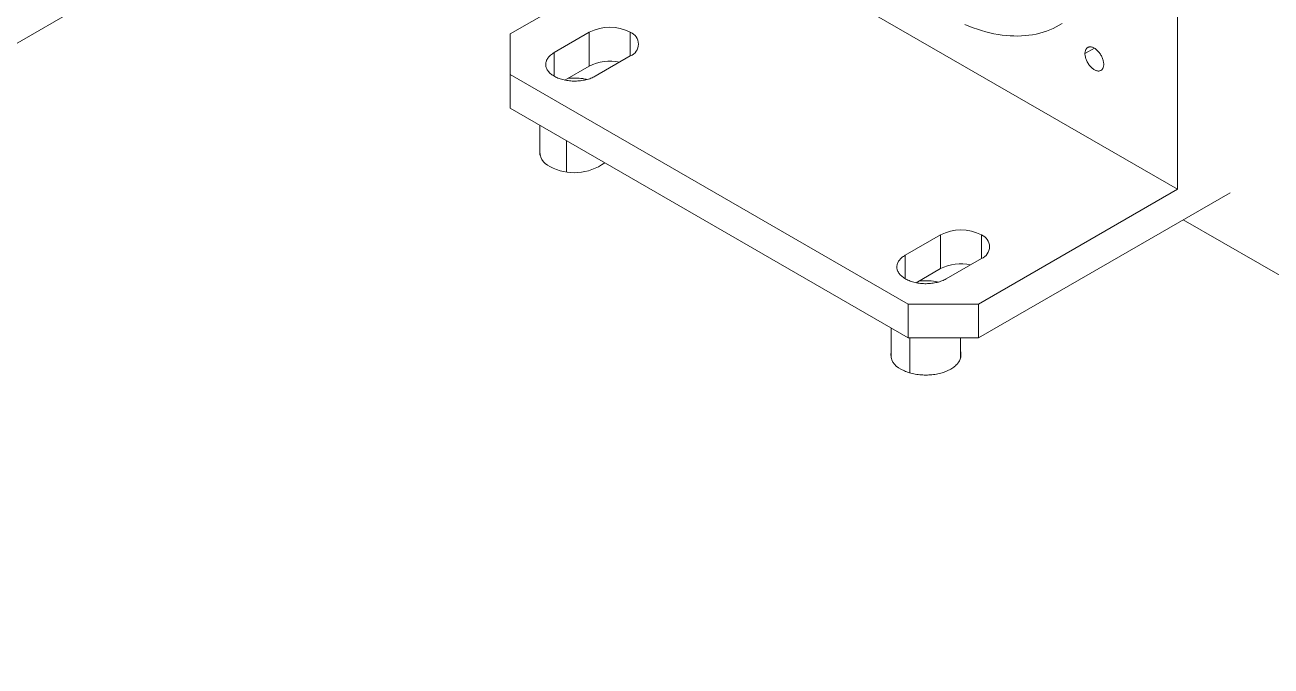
# Model space of a CAD drawing. Header units: millimetres. Extents: x 15 to 405, y 6 to 293.
# Drawn here: x 79.59 to 109.7, y 78.71 to 94.22 of the extents above; entities that cross this region are included whole.
import ezdxf

# ---------------------------------------------------------------- set-up
doc = ezdxf.new("R2010")
doc.units = ezdxf.units.MM

msp = doc.modelspace()

# ---------------------------------------------------------------- linework, layer by layer
at = {"color": 7, "linetype": 'Continuous', "lineweight": 18}
for p, q in [((107.4417, 90.2404), (107.4417, 101.9986)), ((55.3444, 79.8893), (84.5597, 96.755)), ((91.3197, 93.9959), (96.128, 96.7717)), ((107.4417, 90.2404), (96.128, 96.7717)), ((91.3197, 93.9959), (91.3197, 93.0162)), ((93.2289, 94.0367), (92.3803, 93.5468)), ((93.2289, 93.2202), (93.2289, 94.0367)), ((94.2188, 93.4652), (94.2188, 94.0367)), ((92.3803, 92.9754), (92.3803, 93.5468)), ((93.3703, 92.9754), (94.2188, 93.4652)), ((105.4336, 93.6533), (105.2072, 93.5227)), ((92.6404, 92.8804), (93.2289, 93.2202)), ((100.9363, 87.4646), (91.3197, 93.0162)), ((91.3197, 93.0162), (91.3197, 92.1996)), ((91.3197, 92.1996), (100.9363, 86.6481)), ((92.0353, 91.7865), (92.0353, 91.0631)), ((92.6778, 91.4156), (92.6778, 90.6608)), ((102.6334, 87.4646), (107.4417, 90.2404)), ((102.6334, 86.6481), (108.7145, 90.1586)), ((107.5829, 89.5054), (126.2787, 78.7125)), ((101.7141, 89.1382), (100.8656, 88.6484)), ((101.7141, 88.3217), (101.7141, 89.1382)), ((102.7041, 88.5668), (102.7041, 89.1382)), ((100.8656, 88.0769), (100.8656, 88.6484)), ((101.8556, 88.0769), (102.7041, 88.5668)), ((101.1257, 87.982), (101.7141, 88.3217)), ((100.9363, 87.4646), (102.6334, 87.4646)), ((100.9363, 86.6481), (100.9363, 87.4646)), ((102.6334, 87.4646), (102.6334, 86.6481)), ((100.5206, 86.8881), (100.5206, 86.1646)), ((102.6334, 86.6481), (100.9363, 86.6481)), ((100.9772, 86.6481), (100.9772, 85.8017)), ((102.2006, 86.1646), (102.2006, 86.6481))]:
    msp.add_line(p, q, dxfattribs=at)
at = {"color": 7, "linetype": 'Continuous', "lineweight": 18, "flags": 128}
for points in [[(102.3017, 94.2266), (102.4043, 94.1846), (102.5065, 94.1459), (102.6081, 94.1105), (102.7092, 94.0786), (102.8097, 94.05), (102.9095, 94.0249), (103.0085, 94.0033), (103.1067, 93.9851), (103.2039, 93.9704), (103.3002, 93.9592), (103.3954, 93.9514), (103.4896, 93.9472), (103.5826, 93.9465), (103.6743, 93.9492), (103.7647, 93.9555), (103.8538, 93.9653), (103.9415, 93.9786), (104.0277, 93.9953), (104.1124, 94.0155), (104.1954, 94.0392), (104.2768, 94.0663), (104.3565, 94.0968), (104.4345, 94.1308), (104.5106, 94.1681), (104.5848, 94.2088), (104.6572, 94.2527)], [(105.6598, 93.2614), (105.6592, 93.2804), (105.6575, 93.2999), (105.6546, 93.32), (105.6506, 93.3403), (105.6455, 93.361), (105.6393, 93.3818), (105.6321, 93.4026), (105.6239, 93.4234), (105.6147, 93.4441), (105.6045, 93.4644), (105.5935, 93.4844), (105.5817, 93.504), (105.5691, 93.5229), (105.5558, 93.5412), (105.542, 93.5588), (105.5275, 93.5755), (105.5126, 93.5912), (105.4973, 93.606), (105.4816, 93.6196), (105.4657, 93.6321), (105.4497, 93.6434), (105.4335, 93.6533), (105.4174, 93.662), (105.4013, 93.6693), (105.3854, 93.6751), (105.3698, 93.6796), (105.3544, 93.6825), (105.3395, 93.684), (105.3251, 93.684), (105.3112, 93.6825), (105.2979, 93.6795), (105.2853, 93.6751), (105.2735, 93.6692), (105.2625, 93.6619), (105.2524, 93.6532), (105.2432, 93.6432), (105.2349, 93.6319), (105.2277, 93.6194), (105.2215, 93.6058), (105.2164, 93.591), (105.2124, 93.5752), (105.2095, 93.5585), (105.2078, 93.541), (105.2072, 93.5227)], [(92.3803, 93.5468), (92.357, 93.5327), (92.3349, 93.5179), (92.314, 93.5026), (92.2944, 93.4866), (92.2763, 93.4702), (92.2595, 93.4532), (92.2441, 93.4358), (92.2302, 93.418), (92.2178, 93.3998), (92.207, 93.3813), (92.1977, 93.3625), (92.19, 93.3435), (92.1839, 93.3243), (92.1794, 93.305), (92.1766, 93.2855), (92.1753, 93.266), (92.1758, 93.2465), (92.1778, 93.227), (92.1815, 93.2076), (92.1868, 93.1883), (92.1937, 93.1691), (92.2022, 93.1502), (92.2122, 93.1316), (92.2238, 93.1133), (92.237, 93.0953), (92.2516, 93.0776), (92.2677, 93.0605), (92.2852, 93.0438), (92.3041, 93.0275), (92.3243, 93.0119), (92.3458, 92.9968), (92.3685, 92.9823), (92.3924, 92.9685), (92.4175, 92.9554), (92.4436, 92.943), (92.4707, 92.9313), (92.4988, 92.9204), (92.5277, 92.9103), (92.5575, 92.901), (92.588, 92.8926), (92.6192, 92.885), (92.651, 92.8783), (92.6833, 92.8725), (92.716, 92.8676), (92.7491, 92.8636), (92.7825, 92.8606), (92.8162, 92.8584), (92.8499, 92.8573), (92.8838, 92.857), (92.9176, 92.8577), (92.9513, 92.8594), (92.9848, 92.862), (93.0181, 92.8655), (93.051, 92.8699), (93.0836, 92.8753), (93.1156, 92.8816), (93.1471, 92.8887), (93.1779, 92.8967), (93.2081, 92.9056), (93.2374, 92.9153), (93.266, 92.9258), (93.2936, 92.9371), (93.3202, 92.9491), (93.3458, 92.9619), (93.3703, 92.9754)], [(105.2072, 93.5227), (105.2078, 93.5037), (105.2095, 93.4842), (105.2124, 93.4642), (105.2164, 93.4438), (105.2215, 93.4231), (105.2277, 93.4023), (105.2349, 93.3815), (105.2432, 93.3607), (105.2524, 93.34), (105.2625, 93.3197), (105.2735, 93.2997), (105.2853, 93.2801), (105.2979, 93.2612), (105.3112, 93.2429), (105.3251, 93.2253), (105.3395, 93.2086), (105.3544, 93.1929), (105.3698, 93.1781), (105.3854, 93.1645), (105.4013, 93.152), (105.4174, 93.1407), (105.4335, 93.1308), (105.4497, 93.1221), (105.4657, 93.1148), (105.4816, 93.109), (105.4973, 93.1045), (105.5126, 93.1016), (105.5275, 93.1001), (105.542, 93.1001), (105.5558, 93.1016), (105.5691, 93.1046), (105.5817, 93.109), (105.5935, 93.1149), (105.6045, 93.1222), (105.6147, 93.1309), (105.6239, 93.1409), (105.6321, 93.1522), (105.6393, 93.1647), (105.6455, 93.1784), (105.6506, 93.1931), (105.6546, 93.2089), (105.6575, 93.2256), (105.6592, 93.2431), (105.6598, 93.2614)], [(100.8656, 88.6484), (100.8423, 88.6343), (100.8201, 88.6195), (100.7993, 88.6041), (100.7797, 88.5882), (100.7615, 88.5717), (100.7447, 88.5548), (100.7294, 88.5374), (100.7155, 88.5196), (100.7031, 88.5014), (100.6923, 88.4829), (100.683, 88.4641), (100.6753, 88.4451), (100.6692, 88.4259), (100.6647, 88.4065), (100.6619, 88.3871), (100.6606, 88.3675), (100.661, 88.348), (100.6631, 88.3285), (100.6668, 88.3091), (100.672, 88.2898), (100.6789, 88.2707), (100.6874, 88.2518), (100.6975, 88.2331), (100.7091, 88.2148), (100.7222, 88.1968), (100.7369, 88.1792), (100.753, 88.162), (100.7705, 88.1453), (100.7893, 88.1291), (100.8096, 88.1134), (100.8311, 88.0984), (100.8538, 88.0839), (100.8777, 88.0701), (100.9028, 88.057), (100.9289, 88.0446), (100.956, 88.0329), (100.9841, 88.022), (101.013, 88.0119), (101.0428, 88.0026), (101.0733, 87.9942), (101.1045, 87.9866), (101.1362, 87.9799), (101.1685, 87.9741), (101.2013, 87.9692), (101.2344, 87.9652), (101.2678, 87.9621), (101.3014, 87.96), (101.3352, 87.9588), (101.369, 87.9586), (101.4028, 87.9593), (101.4366, 87.9609), (101.4701, 87.9635), (101.5034, 87.967), (101.5363, 87.9715), (101.5688, 87.9769), (101.6009, 87.9831), (101.6324, 87.9903), (101.6632, 87.9983), (101.6934, 88.0071), (101.7227, 88.0168), (101.7512, 88.0273), (101.7788, 88.0386), (101.8055, 88.0507), (101.8311, 88.0634), (101.8556, 88.0769)], [(100.7595, 85.8927), (100.7863, 85.8779), (100.8142, 85.8638), (100.8431, 85.8504), (100.873, 85.8377), (100.9039, 85.8258), (100.9356, 85.8147), (100.9681, 85.8044), (101.0014, 85.7949), (101.0353, 85.7863), (101.0699, 85.7785), (101.105, 85.7717), (101.1406, 85.7657), (101.1766, 85.7606), (101.213, 85.7564), (101.2496, 85.7532), (101.2865, 85.7508), (101.3235, 85.7494), (101.3606, 85.749), (101.3977, 85.7494), (101.4347, 85.7508), (101.4715, 85.7532), (101.5082, 85.7564), (101.5446, 85.7606), (101.5806, 85.7657), (101.6162, 85.7717), (101.6513, 85.7785), (101.6859, 85.7863), (101.7198, 85.7949), (101.7531, 85.8044), (101.7856, 85.8147), (101.8173, 85.8258), (101.8481, 85.8377), (101.878, 85.8504), (101.9069, 85.8638), (101.9348, 85.8779), (101.9616, 85.8927), (101.9873, 85.9081), (102.0117, 85.9242), (102.0349, 85.9409), (102.0569, 85.9582), (102.0775, 85.976), (102.0967, 85.9943), (102.1145, 86.0131), (102.1309, 86.0323), (102.1459, 86.0519), (102.1593, 86.0718), (102.1712, 86.0921), (102.1816, 86.1126), (102.1904, 86.1334), (102.1977, 86.1544), (102.2033, 86.1756), (102.2073, 86.1969), (102.2098, 86.2182), (102.2106, 86.2396), (102.2098, 86.2611), (102.2073, 86.2824), (102.2033, 86.3037), (102.2006, 86.3147)]]:
    msp.add_lwpolyline(points, dxfattribs=at)
at = {"color": 7, "linetype": 'Continuous', "lineweight": 18}
for centre, radius, start, end in [((93.7238, 93.0814), 1.0759, 62.60967, 117.39033), ((94.1104, 93.7509), 0.3056, 290.78342, 69.21658), ((93.726, 92.251), 1.0892, 77.66221, 117.15761), ((92.8752, 91.4892), 1.4403, 82.11564, 96.64064), ((92.8901, 91.6024), 1.3261, 77.445, 82.08069), ((92.4211, 91.1529), 0.3905, 171.12698, 247.91237), ((92.866, 91.8761), 1.2358, 241.39359, 306.49791), ((102.2091, 88.1829), 1.0759, 62.60967, 117.39033), ((102.5956, 88.8525), 0.3056, 290.78342, 69.21658), ((102.2113, 87.3526), 1.0892, 77.66221, 117.15761), ((101.3602, 86.61), 1.4211, 77.67144, 96.71774), ((100.9064, 86.2545), 0.3905, 171.12698, 247.91237)]:
    msp.add_arc(centre, radius, start, end, dxfattribs=at)

doc.saveas('drawing.dxf')
